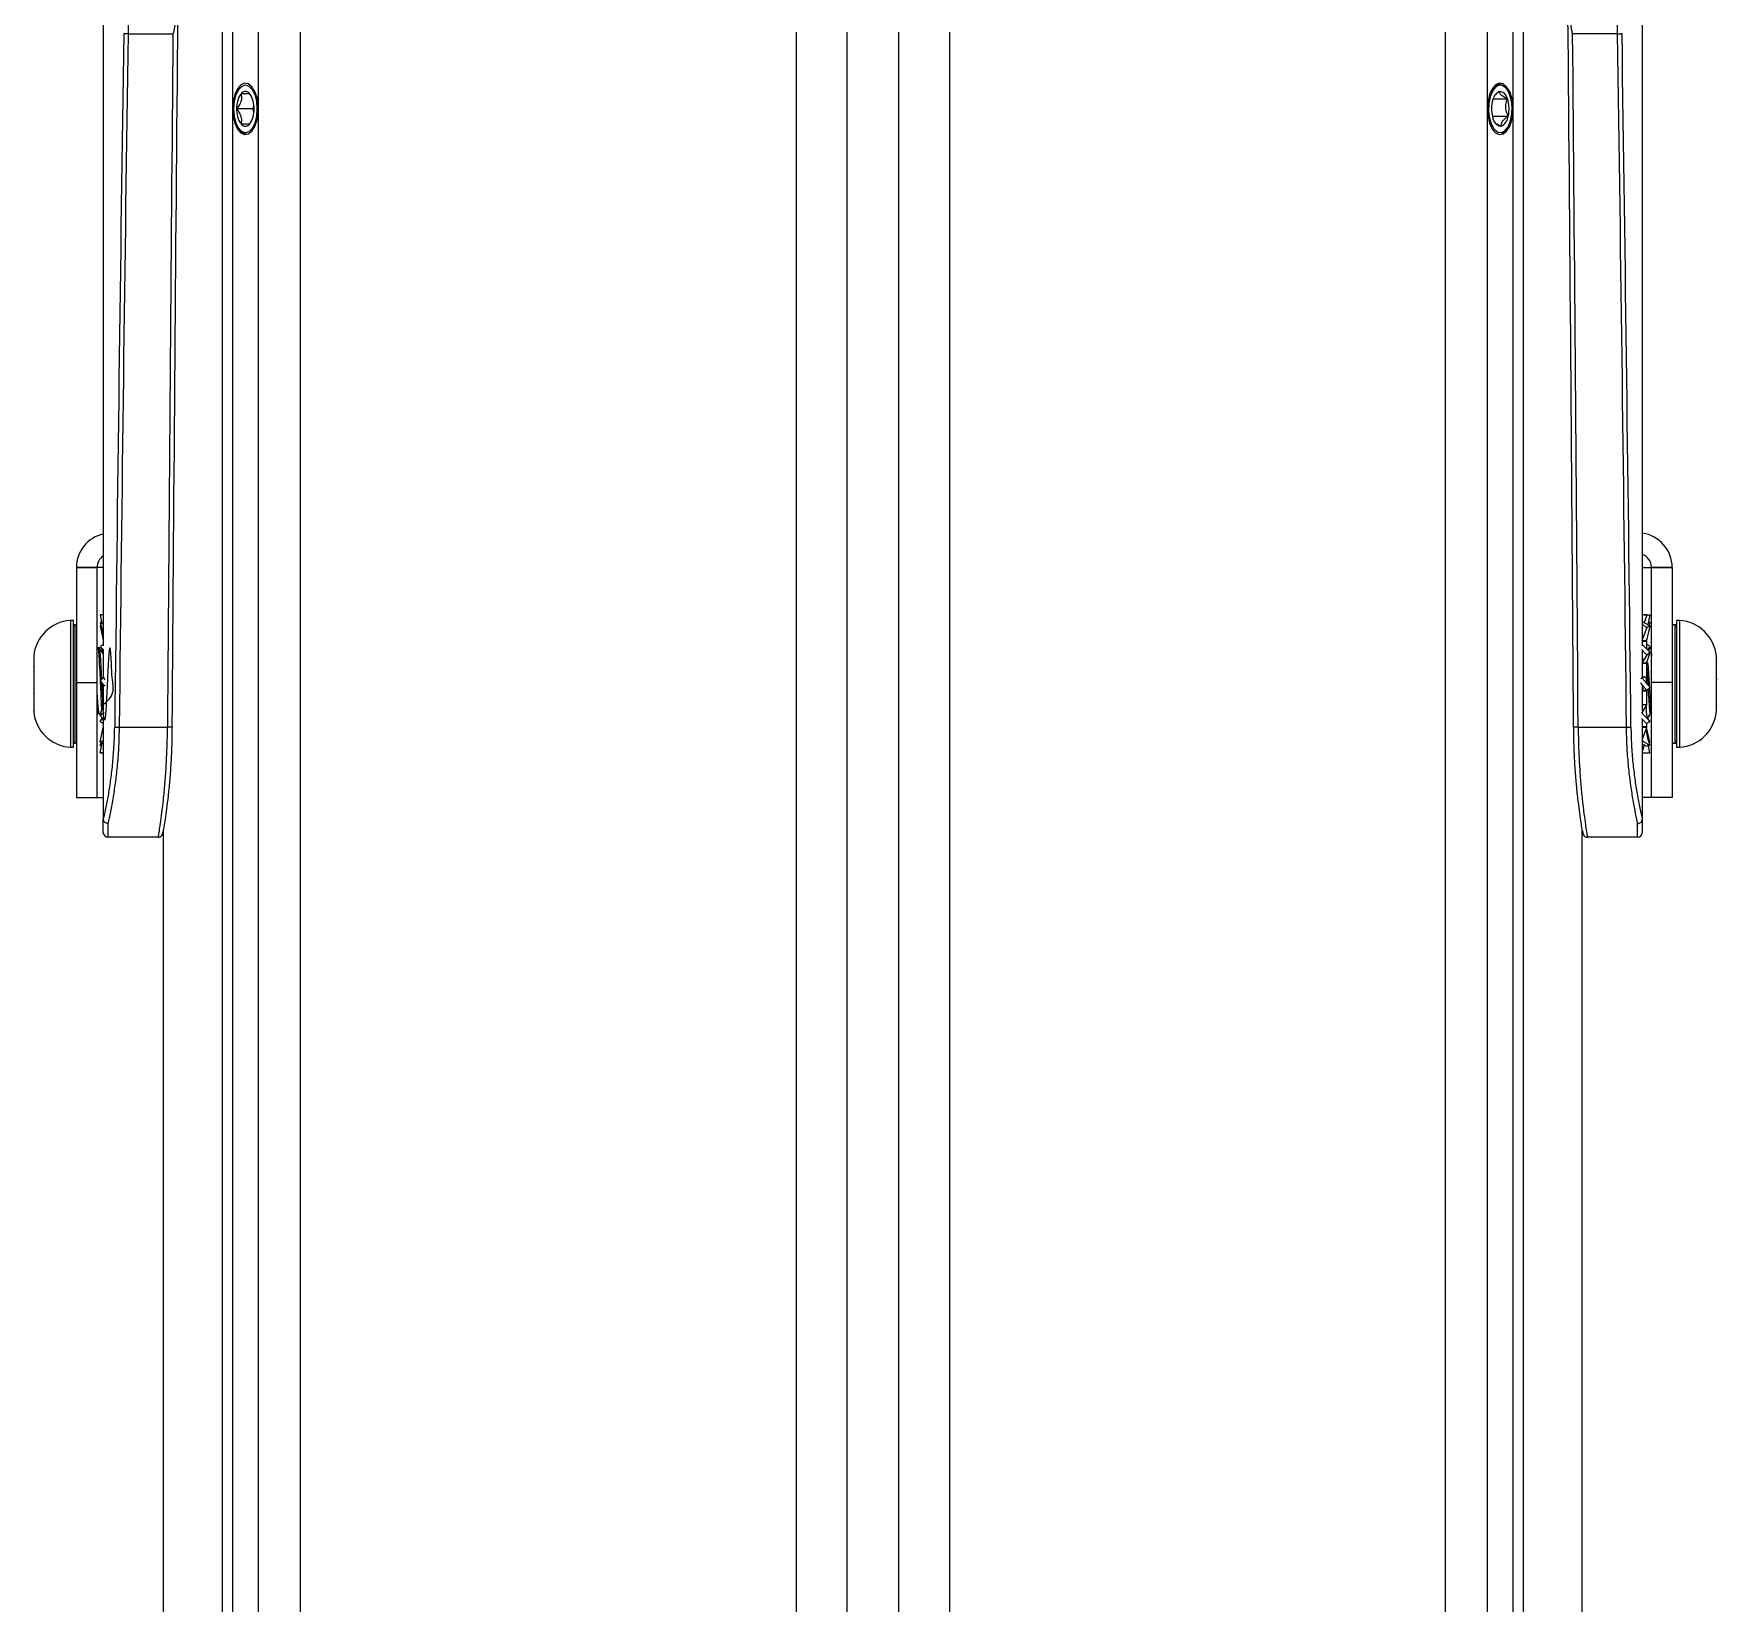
# Model space of a CAD drawing. Extents: x 6 to 132, y 2 to 97.
# Drawn here: x 51.73 to 62.69, y 77.43 to 87.67 of the extents above; entities that cross this region are included whole.
import ezdxf

# ---------------------------------------------------------------- set-up
doc = ezdxf.new("R2010")
doc.units = 0
doc.header["$MEASUREMENT"] = 0
doc.layers.add('OBJECT', color=7, linetype='CONTINUOUS')

msp = doc.modelspace()

# ---------------------------------------------------------------- linework, layer by layer
at = {"layer": 'OBJECT'}
for p, q in [((52.341, 88.625), (52.341, 87.67)), ((62.051, 87.67), (62.051, 88.625)), ((52.18, 88.036), (52.18, 83.679)), ((62.212, 88.036), (62.212, 83.679)), ((52.341, 87.67), (52.634, 87.67)), ((52.341, 87.67), (52.341, 87.67)), ((52.955, 87.68), (52.955, 65.68)), ((53.022, 87.68), (53.022, 65.68)), ((53.191, 65.68), (53.191, 87.68)), ((53.464, 87.68), (53.464, 65.68)), ((56.696, 87.68), (56.696, 65.68)), ((57.027, 87.68), (57.027, 65.68)), ((57.366, 65.68), (57.366, 87.68)), ((57.696, 87.68), (57.696, 65.68)), ((60.928, 87.68), (60.928, 65.68)), ((61.202, 87.68), (61.202, 65.68)), ((61.371, 65.68), (61.371, 87.68)), ((61.438, 65.68), (61.438, 87.68)), ((62.051, 87.67), (61.758, 87.67)), ((62.051, 87.67), (62.051, 87.67)), ((53.069, 87.317), (53.062, 87.306)), ((61.283, 87.339), (61.277, 87.339)), ((53.141, 87.269), (53.135, 87.279)), ((53.182, 87.246), (53.174, 87.273)), ((61.233, 87.304), (61.231, 87.299)), ((61.24, 87.246), (61.333, 87.246)), ((61.331, 87.306), (61.327, 87.312)), ((53.156, 87.18), (53.049, 87.18)), ((53.156, 87.18), (53.162, 87.201)), ((53.162, 87.159), (53.156, 87.18)), ((53.188, 87.154), (53.186, 87.142)), ((61.235, 87.133), (61.338, 87.133)), ((53.062, 87.054), (53.069, 87.044)), ((53.135, 87.082), (53.14, 87.092)), ((61.324, 87.044), (61.331, 87.054)), ((52.139, 84.19), (52.005, 84.19)), ((52.005, 84.19), (52.005, 83.44)), ((52.005, 84.19), (52.139, 84.19)), ((52.005, 84.19), (52.005, 84.19)), ((52.139, 83.44), (52.139, 84.19)), ((52.139, 84.19), (52.139, 84.19)), ((52.18, 84.19), (52.139, 84.19)), ((62.212, 84.19), (62.272, 84.19)), ((62.272, 84.19), (62.407, 84.19)), ((62.272, 83.44), (62.272, 84.19)), ((62.407, 84.19), (62.272, 84.19)), ((62.272, 84.19), (62.272, 84.19)), ((62.407, 84.19), (62.407, 83.44)), ((62.407, 84.19), (62.407, 84.19)), ((51.985, 83.844), (51.965, 83.844)), ((51.965, 83.844), (51.965, 83.017)), ((51.985, 83.5), (51.985, 83.844)), ((52.005, 83.815), (51.995, 83.815)), ((51.995, 83.815), (51.995, 83.045)), ((52.159, 83.88), (52.169, 83.834)), ((52.18, 83.88), (52.159, 83.88)), ((52.159, 83.831), (52.173, 83.784)), ((52.18, 83.818), (52.159, 83.831)), ((52.165, 83.812), (52.159, 83.808)), ((52.159, 83.808), (52.18, 83.713)), ((52.18, 83.88), (52.178, 83.88)), ((62.243, 83.88), (62.212, 83.88)), ((62.241, 83.878), (62.225, 83.83)), ((62.262, 83.808), (62.24, 83.713)), ((62.243, 83.88), (62.262, 83.88)), ((62.262, 83.88), (62.248, 83.817)), ((62.262, 83.831), (62.256, 83.812)), ((62.426, 83.815), (62.407, 83.815)), ((62.426, 83.045), (62.426, 83.815)), ((62.456, 83.844), (62.436, 83.844)), ((62.436, 83.844), (62.436, 83.017)), ((62.456, 83.283), (62.456, 83.844)), ((52.173, 83.784), (52.18, 83.738)), ((62.21, 83.713), (62.24, 83.713)), ((62.241, 83.798), (62.212, 83.718)), ((62.212, 83.71), (62.24, 83.71)), ((62.24, 83.713), (62.24, 83.72)), ((62.24, 83.71), (62.24, 83.713)), ((62.24, 83.71), (62.24, 83.659)), ((51.726, 83.611), (51.726, 83.547)), ((52.144, 83.666), (52.139, 83.657)), ((52.154, 83.666), (52.145, 83.666)), ((52.159, 83.674), (52.166, 83.665)), ((52.173, 83.65), (52.167, 83.644)), ((52.18, 83.652), (52.18, 83.47)), ((62.212, 83.65), (62.212, 83.47)), ((62.241, 83.62), (62.212, 83.571)), ((62.241, 83.689), (62.24, 83.689)), ((62.262, 83.635), (62.24, 83.567)), ((62.262, 83.674), (62.246, 83.652)), ((62.248, 83.65), (62.255, 83.665)), ((62.264, 83.666), (62.252, 83.645)), ((62.272, 83.666), (62.265, 83.666)), ((62.695, 83.6), (62.695, 83.611)), ((62.695, 83.6), (62.695, 83.6)), ((62.695, 83.6), (62.695, 83.598)), ((62.695, 83.461), (62.695, 83.598)), ((51.726, 83.546), (51.726, 83.547)), ((51.726, 83.544), (51.726, 83.546)), ((51.726, 83.544), (51.726, 83.369)), ((51.985, 83.017), (51.985, 83.5)), ((52.159, 83.453), (52.18, 83.475)), ((62.21, 83.567), (62.24, 83.567)), ((62.24, 83.475), (62.21, 83.47)), ((62.24, 83.475), (62.21, 83.475)), ((62.212, 83.566), (62.24, 83.566)), ((62.24, 83.567), (62.24, 83.574)), ((62.24, 83.566), (62.24, 83.567)), ((62.24, 83.566), (62.24, 83.475)), ((62.24, 83.44), (62.24, 83.475)), ((51.726, 83.367), (51.726, 83.369)), ((51.726, 83.366), (51.726, 83.367)), ((51.726, 83.366), (51.726, 83.252)), ((52.005, 83.44), (52.139, 83.44)), ((52.005, 83.44), (52.005, 82.69)), ((52.139, 82.69), (52.139, 83.44)), ((52.187, 83.471), (52.18, 83.47)), ((52.18, 83.47), (52.191, 83.457)), ((52.18, 83.427), (52.18, 83.256)), ((52.18, 83.421), (52.18, 83.385)), ((62.202, 83.463), (62.21, 83.47)), ((62.21, 83.385), (62.24, 83.385)), ((62.212, 83.422), (62.212, 83.257)), ((62.241, 83.39), (62.212, 83.386)), ((62.213, 83.423), (62.215, 83.385)), ((62.262, 83.408), (62.24, 83.385)), ((62.24, 83.385), (62.24, 83.294)), ((62.272, 82.69), (62.272, 83.44)), ((62.407, 83.44), (62.272, 83.44)), ((62.407, 83.44), (62.407, 82.69)), ((62.695, 83.461), (62.695, 83.459)), ((62.695, 83.459), (62.695, 83.457)), ((62.695, 83.291), (62.695, 83.457)), ((52.159, 83.225), (52.18, 83.293)), ((62.24, 83.293), (62.21, 83.241)), ((62.24, 83.293), (62.21, 83.293)), ((62.24, 83.294), (62.212, 83.294)), ((62.24, 83.294), (62.24, 83.293)), ((62.24, 83.25), (62.24, 83.293)), ((62.456, 83.017), (62.456, 83.283)), ((62.695, 83.291), (62.695, 83.289)), ((62.695, 83.289), (62.695, 83.289)), ((62.695, 83.249), (62.695, 83.289)), ((51.726, 83.252), (51.726, 83.249)), ((51.726, 83.252), (51.726, 83.251)), ((51.726, 83.251), (51.726, 83.252)), ((52.139, 83.228), (52.146, 83.24)), ((52.145, 83.239), (52.153, 83.239)), ((52.153, 83.24), (52.16, 83.227)), ((52.182, 83.201), (52.159, 83.225)), ((52.159, 83.186), (52.173, 83.205)), ((52.159, 83.052), (52.18, 83.147)), ((52.171, 83.207), (52.166, 83.196)), ((52.184, 83.246), (52.18, 83.241)), ((52.18, 83.241), (52.184, 83.236)), ((52.18, 83.203), (52.18, 82.547)), ((52.18, 83.194), (52.18, 83.194)), ((52.18, 83.172), (52.18, 83.172)), ((52.283, 83.148), (52.598, 83.148)), ((61.794, 83.148), (62.109, 83.148)), ((62.208, 83.239), (62.21, 83.241)), ((62.24, 83.147), (62.21, 83.147)), ((62.212, 83.201), (62.212, 82.547)), ((62.24, 83.15), (62.212, 83.15)), ((62.24, 83.147), (62.212, 83.068)), ((62.24, 83.172), (62.24, 83.15)), ((62.24, 83.15), (62.24, 83.147)), ((62.24, 83.123), (62.24, 83.147)), ((62.262, 83.052), (62.24, 83.147)), ((62.251, 83.214), (62.262, 83.225)), ((62.262, 83.186), (62.255, 83.196)), ((62.262, 83.225), (62.26, 83.23)), ((62.265, 83.239), (62.272, 83.239)), ((51.995, 83.045), (52.005, 83.045)), ((52.18, 83.039), (52.159, 83.052)), ((52.159, 83.03), (52.165, 83.049)), ((52.159, 82.981), (52.173, 83.044)), ((52.18, 83.062), (52.18, 83.062)), ((62.248, 83.076), (62.24, 83.123)), ((62.262, 83.03), (62.248, 83.076)), ((62.256, 83.049), (62.262, 83.052)), ((62.407, 83.045), (62.426, 83.045)), ((51.965, 83.017), (51.985, 83.017)), ((52.178, 82.98), (52.159, 82.981)), ((52.178, 82.98), (52.18, 82.98)), ((52.18, 82.982), (52.18, 82.982)), ((62.225, 83.03), (62.212, 82.989)), ((62.212, 82.98), (62.243, 82.98)), ((62.262, 82.981), (62.252, 83.026)), ((62.436, 83.017), (62.456, 83.017)), ((52.005, 82.69), (52.139, 82.69)), ((52.139, 82.69), (52.18, 82.69)), ((62.272, 82.69), (62.212, 82.69)), ((62.407, 82.69), (62.272, 82.69)), ((52.18, 82.46), (52.18, 82.547)), ((52.21, 82.52), (52.21, 82.43)), ((62.182, 82.43), (62.182, 82.52)), ((62.212, 82.547), (62.212, 82.46)), ((52.537, 82.43), (52.21, 82.43)), ((52.537, 82.43), (52.538, 82.43)), ((52.567, 82.46), (52.568, 82.462)), ((52.567, 82.46), (52.567, 82.46)), ((52.571, 82.479), (52.571, 65.68)), ((61.821, 65.68), (61.821, 82.479)), ((61.825, 82.46), (61.825, 82.46)), ((61.853, 82.43), (61.855, 82.43)), ((62.182, 82.43), (61.855, 82.43))]:
    msp.add_line(p, q, dxfattribs=at)
at = {"layer": 'OBJECT', "flags": 128}
for points in [[(53.023, 87.18), (53.026, 87.131), (53.037, 87.086), (53.054, 87.049), (53.076, 87.024), (53.1, 87.013), (53.125, 87.017), (53.148, 87.035), (53.168, 87.066), (53.182, 87.108), (53.189, 87.155), (53.189, 87.205), (53.182, 87.253), (53.168, 87.294), (53.148, 87.325), (53.125, 87.343), (53.1, 87.347), (53.076, 87.336), (53.054, 87.311), (53.037, 87.274), (53.026, 87.23), (53.023, 87.18)], [(53.106, 87.026), (53.13, 87.033), (53.152, 87.055), (53.169, 87.089), (53.18, 87.132), (53.183, 87.18), (53.18, 87.228), (53.169, 87.271), (53.152, 87.305), (53.13, 87.327), (53.106, 87.335), (53.082, 87.327), (53.061, 87.305), (53.044, 87.271), (53.033, 87.228), (53.029, 87.18), (53.033, 87.132), (53.044, 87.089), (53.061, 87.055), (53.082, 87.033), (53.106, 87.026)], [(61.203, 87.18), (61.207, 87.131), (61.217, 87.086), (61.234, 87.049), (61.256, 87.024), (61.28, 87.013), (61.305, 87.017), (61.328, 87.035), (61.348, 87.066), (61.362, 87.108), (61.369, 87.155), (61.369, 87.205), (61.362, 87.253), (61.348, 87.294), (61.328, 87.325), (61.305, 87.343), (61.28, 87.347), (61.256, 87.336), (61.234, 87.311), (61.217, 87.274), (61.207, 87.23), (61.203, 87.18)], [(61.363, 87.195), (61.357, 87.242), (61.344, 87.283), (61.326, 87.313), (61.303, 87.331), (61.279, 87.334), (61.256, 87.322), (61.235, 87.296), (61.22, 87.259), (61.211, 87.214), (61.21, 87.165), (61.216, 87.119), (61.229, 87.078), (61.247, 87.047), (61.27, 87.029), (61.294, 87.026), (61.317, 87.038), (61.338, 87.064), (61.353, 87.102), (61.362, 87.147), (61.363, 87.195)], [(61.281, 87.293), (61.289, 87.294), (61.296, 87.292), (61.303, 87.289), (61.31, 87.284), (61.317, 87.277), (61.323, 87.268), (61.328, 87.258), (61.333, 87.246)], [(61.292, 87.067), (61.284, 87.067), (61.277, 87.068), (61.27, 87.072), (61.263, 87.077), (61.256, 87.084), (61.25, 87.093), (61.245, 87.103), (61.24, 87.114)], [(52.628, 83.149), (52.628, 83.149), (52.627, 83.149), (52.625, 83.149), (52.621, 83.148), (52.616, 83.148), (52.611, 83.148), (52.605, 83.148), (52.598, 83.148)], [(61.794, 83.148), (61.788, 83.148), (61.782, 83.148), (61.776, 83.148), (61.772, 83.148), (61.768, 83.149), (61.765, 83.149), (61.764, 83.149), (61.765, 83.149)]]:
    msp.add_lwpolyline(points, dxfattribs=at)
at = {"layer": 'OBJECT'}
for centre, radius, start, end in [((61.288, 87.277), 0.0618, 89.6047, 158.2188), ((53.206, 87.188), 0.157, 144.8602, 182.9356), ((53.106, 87.259), 0.0347, 34.9585, 145.0415), ((53.006, 87.188), 0.157, 357.0644, 35.1401), ((52.9, 87.181), 0.289, 354.6946, 18.5925), ((61.441, 87.181), 0.212, 167.2327, 198.2459), ((61.314, 87.221), 0.079, 114.2664, 175.6073), ((61.132, 87.18), 0.212, 347.233, 18.2456), ((53.206, 87.172), 0.157, 177.0644, 215.1397), ((53.006, 87.172), 0.157, 324.8599, 2.9356), ((61.259, 87.139), 0.079, 294.2665, 355.6073), ((53.106, 87.102), 0.0347, 214.9588, 325.0412), ((52.229, 84.19), 0.224, 102.5899, 180), ((62.182, 84.19), 0.225, 0, 82.3206), ((52.229, 84.19), 0.09, 122.9371, 180), ((62.182, 84.19), 0.09, 0, 70.5288), ((51.981, 83.588), 0.256, 93.6366, 174.7863), ((51.995, 83.805), 0.01, 90, 180), ((62.426, 83.805), 0.01, 0, 90), ((62.44, 83.588), 0.256, 5.2137, 86.3634), ((51.981, 83.273), 0.256, 185.2137, 266.3634), ((52.282, 83.436), 0.288, 264.567, 270.3548), ((62.111, 83.436), 0.288, 269.6452, 275.433), ((62.44, 83.273), 0.256, 273.6366, 354.7863), ((51.995, 83.055), 0.01, 180, 270), ((62.426, 83.055), 0.01, 270, 0), ((52.21, 82.46), 0.03, 180, 270), ((52.537, 82.46), 0.03, 317.2828, 359.9996), ((61.855, 82.46), 0.03, 180.0041, 225.6458), ((62.182, 82.46), 0.03, 270, 0)]:
    msp.add_arc(centre, radius, start, end, dxfattribs=at)
for centre, major_axis, ratio, start_param, end_param in [((57.192, 65.663), (0, 108.41), 0.042662, 1.36383, 1.408789), ((57.2, 65.663), (0, 108.41), 0.042662, 4.874396, 4.919356), ((55.157, 65.663), (0, 69.168), 0.043373, 1.246985, 1.315211), ((55.157, 65.662), (0, 69.168), 0.042939, 1.246976, 1.315211), ((57.192, 65.662), (0, 108.41), 0.042939, 1.366362, 1.408789), ((57.2, 65.662), (0, 108.41), 0.042939, 4.874396, 4.916823), ((59.236, 65.662), (0, 69.168), 0.042939, 4.967974, 5.03621), ((59.236, 65.663), (0, 69.168), 0.043373, 4.967974, 5.0362)]:
    msp.add_ellipse(centre, major_axis=major_axis, ratio=ratio, start_param=start_param, end_param=end_param, dxfattribs=at)
for points, knots in [([(52.634, 87.67), (52.634, 87.67), (52.635, 87.67), (52.636, 87.671), (52.637, 87.672), (52.64, 87.68), (52.646, 87.712), (52.654, 87.8), (52.658, 87.882), (52.66, 87.939)], [0, 0, 0, 0, 0.001905, 0.004352, 0.009023, 0.026239, 0.09449, 0.366335, 1, 1, 1, 1]), ([(61.732, 87.939), (61.732, 87.936), (61.733, 87.922), (61.736, 87.86), (61.74, 87.792), (61.746, 87.73), (61.748, 87.71), (61.75, 87.696), (61.752, 87.687), (61.753, 87.681), (61.754, 87.677), (61.755, 87.675), (61.756, 87.673), (61.757, 87.671), (61.757, 87.671), (61.758, 87.67), (61.758, 87.67), (61.758, 87.67)], [0, 0, 0, 0, 0.032281, 0.161407, 0.677971, 0.783274, 0.853907, 0.901335, 0.933233, 0.95474, 0.969295, 0.979202, 0.986007, 0.99267, 0.995528, 0.998416, 1, 1, 1, 1]), ([(52.341, 87.67), (52.338, 87.67), (52.331, 87.67), (52.322, 87.67), (52.316, 87.671), (52.314, 87.671), (52.313, 87.671), (52.313, 87.671)], [0, 0, 0, 0, 0.2703339, 0.5406603, 0.8110376, 0.9725703, 1, 1, 1, 1]), ([(62.051, 87.67), (62.055, 87.67), (62.062, 87.67), (62.071, 87.67), (62.076, 87.671), (62.079, 87.671), (62.08, 87.671), (62.08, 87.671)], [0, 0, 0, 0, 0.2703339, 0.5406603, 0.8110376, 0.9725703, 1, 1, 1, 1]), ([(61.277, 87.336), (61.275, 87.337), (61.265, 87.34), (61.248, 87.328), (61.237, 87.309), (61.231, 87.299)], [0, 0, 0, 0, 0.1318217, 0.5586051, 1, 1, 1, 1]), ([(61.289, 87.338), (61.297, 87.337), (61.31, 87.334), (61.322, 87.318), (61.326, 87.311)], [0, 0, 0, 0, 0.576824, 1, 1, 1, 1]), ([(53.078, 87.279), (53.08, 87.265), (53.083, 87.24), (53.068, 87.205), (53.055, 87.188), (53.049, 87.18)], [0, 0, 0, 0, 0.439126, 0.7513747, 1, 1, 1, 1]), ([(53.135, 87.279), (53.134, 87.279), (53.132, 87.279), (53.121, 87.279), (53.099, 87.279), (53.083, 87.279), (53.078, 87.279)], [0, 0, 0, 0, 0.180943, 0.506293, 0.843976, 1, 1, 1, 1]), ([(61.281, 87.293), (61.267, 87.284), (61.252, 87.273), (61.246, 87.262), (61.246, 87.261)], [0, 0, 0, 0, 0.884528, 1, 1, 1, 1]), ([(61.333, 87.246), (61.32, 87.253), (61.297, 87.264), (61.283, 87.281), (61.282, 87.29), (61.281, 87.293)], [0, 0, 0, 0, 0.439126, 0.751375, 1, 1, 1, 1]), ([(61.338, 87.133), (61.336, 87.139), (61.328, 87.156), (61.32, 87.188), (61.324, 87.222), (61.33, 87.24), (61.333, 87.246)], [0, 0, 0, 0, 0.156026, 0.493707, 0.819058, 1, 1, 1, 1]), ([(53.049, 87.18), (53.059, 87.166), (53.076, 87.142), (53.082, 87.107), (53.079, 87.09), (53.078, 87.082)], [0, 0, 0, 0, 0.439125, 0.751374, 1, 1, 1, 1]), ([(61.248, 87.098), (61.248, 87.097), (61.251, 87.09), (61.268, 87.079), (61.284, 87.071), (61.292, 87.067)], [0, 0, 0, 0, 0.152249, 0.624207, 1, 1, 1, 1]), ([(61.292, 87.067), (61.293, 87.077), (61.294, 87.093), (61.315, 87.116), (61.331, 87.128), (61.338, 87.133)], [0, 0, 0, 0, 0.439127, 0.751374, 1, 1, 1, 1]), ([(53.114, 87.015), (53.109, 87.015), (53.095, 87.015), (53.079, 87.026), (53.072, 87.04), (53.071, 87.042)], [0, 0, 0, 0, 0.3566931, 0.9329397, 1, 1, 1, 1]), ([(53.078, 87.082), (53.083, 87.082), (53.099, 87.082), (53.121, 87.082), (53.132, 87.082), (53.134, 87.082), (53.135, 87.082)], [0, 0, 0, 0, 0.156024, 0.493707, 0.819057, 1, 1, 1, 1]), ([(61.32, 87.041), (61.315, 87.033), (61.308, 87.022), (61.3, 87.018), (61.298, 87.017)], [0, 0, 0, 0, 0.692406, 1, 1, 1, 1]), ([(52.159, 83.831), (52.161, 83.831), (52.165, 83.833), (52.172, 83.835), (52.177, 83.837), (52.18, 83.838)], [0, 0, 0, 0, 0.274352, 0.548702, 1, 1, 1, 1]), ([(62.241, 83.878), (62.236, 83.879), (62.227, 83.88), (62.217, 83.88), (62.212, 83.88)], [0, 0, 0, 0, 0.505626, 1, 1, 1, 1]), ([(62.212, 83.837), (62.216, 83.835), (62.225, 83.83), (62.242, 83.821), (62.254, 83.813), (62.262, 83.808)], [0, 0, 0, 0, 0.24796, 0.538337, 1, 1, 1, 1]), ([(62.241, 83.798), (62.236, 83.802), (62.227, 83.808), (62.217, 83.814), (62.212, 83.817)], [0, 0, 0, 0, 0.5056276, 1, 1, 1, 1]), ([(62.262, 83.88), (62.26, 83.88), (62.256, 83.879), (62.249, 83.879), (62.244, 83.879), (62.241, 83.878)], [0, 0, 0, 0, 0.27434, 0.548703, 1, 1, 1, 1]), ([(62.262, 83.808), (62.26, 83.807), (62.256, 83.806), (62.249, 83.802), (62.244, 83.8), (62.241, 83.798)], [0, 0, 0, 0, 0.274341, 0.548701, 1, 1, 1, 1]), ([(62.262, 83.831), (62.26, 83.831), (62.256, 83.833), (62.253, 83.834), (62.252, 83.834)], [0, 0, 0, 0, 0.5813513, 1, 1, 1, 1]), ([(52.171, 83.264), (52.17, 83.273), (52.168, 83.303), (52.165, 83.378), (52.161, 83.471), (52.156, 83.56), (52.152, 83.627), (52.148, 83.664), (52.146, 83.663), (52.145, 83.662)], [0, 0, 0, 0, 0.0811418, 0.2429666, 0.4099897, 0.5770122, 0.738837, 0.9073198, 1, 1, 1, 1]), ([(52.179, 83.624), (52.175, 83.63), (52.167, 83.644), (52.159, 83.658), (52.155, 83.666)], [0, 0, 0, 0, 0.466246, 1, 1, 1, 1]), ([(52.17, 83.461), (52.169, 83.464), (52.168, 83.498), (52.165, 83.56), (52.161, 83.627), (52.157, 83.663), (52.155, 83.662), (52.155, 83.662)], [0, 0, 0, 0, 0.027566, 0.318451, 0.600284, 0.893711, 1, 1, 1, 1]), ([(52.159, 83.674), (52.161, 83.676), (52.165, 83.678), (52.172, 83.683), (52.177, 83.687), (52.18, 83.689)], [0, 0, 0, 0, 0.274353, 0.548705, 1, 1, 1, 1]), ([(52.183, 83.65), (52.183, 83.65), (52.175, 83.658), (52.167, 83.667), (52.159, 83.674)], [0, 0, 0, 0, 0.051225, 1, 1, 1, 1]), ([(52.166, 83.665), (52.171, 83.657), (52.179, 83.64), (52.18, 83.62), (52.18, 83.61)], [0, 0, 0, 0, 0.500279, 1, 1, 1, 1]), ([(52.178, 83.293), (52.206, 83.318), (52.258, 83.364), (52.234, 83.472), (52.235, 83.559), (52.229, 83.628), (52.225, 83.667), (52.221, 83.669), (52.217, 83.635), (52.212, 83.57), (52.208, 83.484), (52.204, 83.389), (52.199, 83.301), (52.195, 83.232), (52.191, 83.194), (52.186, 83.191), (52.182, 83.225), (52.178, 83.29), (52.174, 83.367), (52.172, 83.418), (52.171, 83.439)], [0, 0, 0, 0, 0.06846, 0.124898, 0.181336, 0.236018, 0.292949, 0.348426, 0.403902, 0.460834, 0.515516, 0.571954, 0.628392, 0.683074, 0.740005, 0.795481, 0.850958, 0.907889, 0.962571, 1, 1, 1, 1]), ([(62.241, 83.62), (62.236, 83.625), (62.226, 83.636), (62.216, 83.646), (62.211, 83.652), (62.21, 83.652)], [0, 0, 0, 0, 0.47356, 0.947057, 1, 1, 1, 1]), ([(62.212, 83.687), (62.216, 83.683), (62.225, 83.674), (62.242, 83.657), (62.254, 83.644), (62.262, 83.635)], [0, 0, 0, 0, 0.247958, 0.538339, 1, 1, 1, 1]), ([(62.212, 83.607), (62.212, 83.606), (62.213, 83.598), (62.214, 83.585), (62.214, 83.574)], [0, 0, 0, 0, 0.221296, 1, 1, 1, 1]), ([(62.262, 83.674), (62.26, 83.676), (62.256, 83.678), (62.249, 83.683), (62.244, 83.687), (62.241, 83.689)], [0, 0, 0, 0, 0.274337, 0.548705, 1, 1, 1, 1]), ([(62.262, 83.635), (62.26, 83.634), (62.256, 83.631), (62.249, 83.626), (62.244, 83.622), (62.241, 83.62)], [0, 0, 0, 0, 0.2743334, 0.5486948, 1, 1, 1, 1]), ([(62.264, 83.664), (62.264, 83.665), (62.266, 83.673), (62.269, 83.658), (62.271, 83.625), (62.272, 83.611)], [0, 0, 0, 0, 0.070582, 0.57942, 1, 1, 1, 1]), ([(62.24, 83.545), (62.241, 83.533), (62.244, 83.502), (62.246, 83.456), (62.248, 83.428), (62.248, 83.424)], [0, 0, 0, 0, 0.351635, 0.908384, 1, 1, 1, 1]), ([(62.247, 83.569), (62.249, 83.55), (62.252, 83.511), (62.255, 83.452), (62.257, 83.421), (62.257, 83.413)], [0, 0, 0, 0, 0.438934, 0.86375, 1, 1, 1, 1]), ([(52.153, 83.242), (52.153, 83.242), (52.151, 83.24), (52.148, 83.266), (52.143, 83.315), (52.141, 83.362), (52.139, 83.384)], [0, 0, 0, 0, 0.062959, 0.378431, 0.702197, 1, 1, 1, 1]), ([(52.159, 83.453), (52.161, 83.454), (52.165, 83.457), (52.172, 83.463), (52.177, 83.467), (52.18, 83.47)], [0, 0, 0, 0, 0.2743496, 0.5486961, 1, 1, 1, 1]), ([(52.191, 83.415), (52.188, 83.418), (52.177, 83.431), (52.167, 83.443), (52.159, 83.453)], [0, 0, 0, 0, 0.276194, 1, 1, 1, 1]), ([(62.241, 83.39), (62.236, 83.396), (62.226, 83.408), (62.213, 83.423), (62.205, 83.433), (62.202, 83.437)], [0, 0, 0, 0, 0.370737, 0.741423, 1, 1, 1, 1]), ([(62.21, 83.47), (62.215, 83.464), (62.224, 83.452), (62.242, 83.432), (62.254, 83.417), (62.262, 83.408)], [0, 0, 0, 0, 0.278574, 0.55713, 1, 1, 1, 1]), ([(62.262, 83.408), (62.26, 83.406), (62.256, 83.403), (62.249, 83.397), (62.244, 83.393), (62.241, 83.39)], [0, 0, 0, 0, 0.274333, 0.5486961, 1, 1, 1, 1]), ([(62.25, 83.39), (62.25, 83.381), (62.253, 83.346), (62.256, 83.295), (62.26, 83.253), (62.263, 83.234), (62.265, 83.239), (62.265, 83.24)], [0, 0, 0, 0, 0.111188, 0.403645, 0.686982, 0.982003, 1, 1, 1, 1]), ([(62.258, 83.404), (62.259, 83.389), (62.261, 83.35), (62.265, 83.296), (62.268, 83.252), (62.271, 83.245), (62.272, 83.242)], [0, 0, 0, 0, 0.167994, 0.4673176, 0.7573066, 1, 1, 1, 1]), ([(52.145, 83.242), (52.145, 83.241), (52.143, 83.238), (52.141, 83.255), (52.139, 83.267)], [0, 0, 0, 0, 0.313963, 1, 1, 1, 1]), ([(52.159, 83.225), (52.161, 83.226), (52.165, 83.229), (52.172, 83.234), (52.177, 83.238), (52.18, 83.241)], [0, 0, 0, 0, 0.274362, 0.548707, 1, 1, 1, 1]), ([(52.159, 83.186), (52.161, 83.185), (52.165, 83.182), (52.172, 83.177), (52.177, 83.174), (52.18, 83.172)], [0, 0, 0, 0, 0.274353, 0.548705, 1, 1, 1, 1]), ([(52.164, 83.219), (52.165, 83.219), (52.17, 83.21), (52.174, 83.202), (52.179, 83.195)], [0, 0, 0, 0, 0.092525, 1, 1, 1, 1]), ([(52.179, 83.198), (52.178, 83.197), (52.178, 83.195), (52.177, 83.203), (52.177, 83.207)], [0, 0, 0, 0, 0.464373, 1, 1, 1, 1]), ([(52.18, 82.546), (52.181, 82.55), (52.187, 82.574), (52.199, 82.626), (52.215, 82.711), (52.23, 82.808), (52.242, 82.915), (52.251, 83.03), (52.253, 83.11), (52.254, 83.149)], [0, 0, 0, 0, 0.036931, 0.200067, 0.363202, 0.522512, 0.681797, 0.840909, 1, 1, 1, 1]), ([(52.283, 83.148), (52.282, 83.107), (52.281, 83.024), (52.272, 82.906), (52.259, 82.793), (52.244, 82.689), (52.226, 82.593), (52.216, 82.545), (52.21, 82.52)], [0, 0, 0, 0, 0.157639, 0.319931, 0.477472, 0.639403, 0.816611, 1, 1, 1, 1]), ([(52.537, 82.43), (52.538, 82.432), (52.539, 82.436), (52.545, 82.468), (52.552, 82.519), (52.562, 82.589), (52.572, 82.676), (52.582, 82.776), (52.59, 82.89), (52.596, 83.014), (52.598, 83.103), (52.598, 83.148)], [0, 0, 0, 0, 0.1079947, 0.2191403, 0.3271096, 0.438164, 0.5469563, 0.6588731, 0.7681666, 0.8806822, 1, 1, 1, 1]), ([(52.628, 83.149), (52.627, 83.106), (52.626, 83.022), (52.62, 82.902), (52.612, 82.794), (52.602, 82.697), (52.592, 82.614), (52.582, 82.546), (52.575, 82.498), (52.569, 82.467), (52.568, 82.463), (52.568, 82.462)], [0, 0, 0, 0, 0.121432, 0.232584, 0.346997, 0.457437, 0.571043, 0.680412, 0.792914, 0.902137, 1, 1, 1, 1]), ([(61.825, 82.462), (61.824, 82.464), (61.823, 82.468), (61.817, 82.501), (61.809, 82.552), (61.8, 82.622), (61.79, 82.706), (61.78, 82.805), (61.772, 82.912), (61.767, 83.028), (61.765, 83.109), (61.765, 83.149)], [0, 0, 0, 0, 0.105035, 0.215753, 0.329786, 0.440292, 0.553989, 0.663834, 0.776786, 0.886807, 1, 1, 1, 1]), ([(61.794, 83.148), (61.795, 83.107), (61.796, 83.023), (61.802, 82.903), (61.81, 82.79), (61.819, 82.688), (61.83, 82.599), (61.839, 82.527), (61.847, 82.473), (61.853, 82.437), (61.855, 82.433), (61.855, 82.43)], [0, 0, 0, 0, 0.107974, 0.219101, 0.327049, 0.438077, 0.546914, 0.65888, 0.768155, 0.880652, 1, 1, 1, 1]), ([(62.182, 82.52), (62.181, 82.524), (62.176, 82.549), (62.165, 82.603), (62.149, 82.691), (62.134, 82.793), (62.121, 82.904), (62.112, 83.024), (62.11, 83.107), (62.109, 83.148)], [0, 0, 0, 0, 0.034635, 0.197656, 0.360684, 0.520408, 0.680115, 0.840066, 1, 1, 1, 1]), ([(62.138, 83.149), (62.139, 83.11), (62.141, 83.031), (62.15, 82.916), (62.163, 82.809), (62.178, 82.708), (62.196, 82.616), (62.207, 82.569), (62.212, 82.546)], [0, 0, 0, 0, 0.156758, 0.318252, 0.475358, 0.636891, 0.815306, 1, 1, 1, 1]), ([(62.21, 83.241), (62.215, 83.235), (62.224, 83.225), (62.242, 83.207), (62.254, 83.194), (62.262, 83.186)], [0, 0, 0, 0, 0.278575, 0.557132, 1, 1, 1, 1]), ([(62.241, 83.172), (62.236, 83.176), (62.226, 83.186), (62.216, 83.196), (62.211, 83.202), (62.21, 83.203)], [0, 0, 0, 0, 0.473554, 0.947056, 1, 1, 1, 1]), ([(62.255, 83.196), (62.25, 83.204), (62.242, 83.22), (62.241, 83.24), (62.24, 83.25)], [0, 0, 0, 0, 0.500281, 1, 1, 1, 1]), ([(62.262, 83.186), (62.26, 83.185), (62.256, 83.182), (62.249, 83.177), (62.244, 83.174), (62.241, 83.172)], [0, 0, 0, 0, 0.274337, 0.548705, 1, 1, 1, 1]), ([(62.247, 83.207), (62.249, 83.21), (62.255, 83.221), (62.262, 83.232), (62.266, 83.24)], [0, 0, 0, 0, 0.3166646, 1, 1, 1, 1]), ([(52.159, 83.052), (52.161, 83.053), (52.165, 83.055), (52.172, 83.058), (52.177, 83.06), (52.18, 83.062)], [0, 0, 0, 0, 0.274358, 0.548701, 1, 1, 1, 1]), ([(62.212, 83.06), (62.216, 83.058), (62.225, 83.052), (62.242, 83.041), (62.254, 83.034), (62.262, 83.03)], [0, 0, 0, 0, 0.247961, 0.538339, 1, 1, 1, 1]), ([(62.241, 83.022), (62.236, 83.025), (62.227, 83.03), (62.217, 83.035), (62.212, 83.038)], [0, 0, 0, 0, 0.505628, 1, 1, 1, 1]), ([(52.159, 83.03), (52.161, 83.029), (52.164, 83.028), (52.168, 83.027), (52.169, 83.026)], [0, 0, 0, 0, 0.581392, 1, 1, 1, 1]), ([(52.159, 82.981), (52.161, 82.981), (52.165, 82.981), (52.172, 82.981), (52.177, 82.982), (52.18, 82.982)], [0, 0, 0, 0, 0.274356, 0.548704, 1, 1, 1, 1]), ([(62.212, 82.982), (62.216, 82.981), (62.225, 82.981), (62.242, 82.98), (62.254, 82.98), (62.262, 82.981)], [0, 0, 0, 0, 0.247959, 0.538337, 1, 1, 1, 1]), ([(62.262, 83.03), (62.26, 83.029), (62.256, 83.028), (62.249, 83.025), (62.244, 83.023), (62.241, 83.022)], [0, 0, 0, 0, 0.27434, 0.548705, 1, 1, 1, 1]), ([(52.18, 82.547), (52.18, 82.547), (52.18, 82.546), (52.18, 82.546), (52.18, 82.546)], [0, 0, 0, 0, 0.681974, 1, 1, 1, 1]), ([(52.21, 82.52), (52.21, 82.52), (52.209, 82.52), (52.204, 82.521), (52.196, 82.523), (52.188, 82.529), (52.182, 82.537), (52.181, 82.543), (52.18, 82.546)], [0, 0, 0, 0, 0.014773, 0.108409, 0.331643, 0.554547, 0.777271, 1, 1, 1, 1]), ([(62.182, 82.52), (62.183, 82.52), (62.184, 82.52), (62.189, 82.521), (62.197, 82.523), (62.205, 82.529), (62.211, 82.537), (62.212, 82.543), (62.212, 82.546)], [0, 0, 0, 0, 0.014773, 0.108409, 0.331643, 0.554547, 0.777271, 1, 1, 1, 1]), ([(62.212, 82.546), (62.212, 82.546), (62.212, 82.547), (62.212, 82.547), (62.212, 82.547)], [0, 0, 0, 0, 0.68103, 1, 1, 1, 1]), ([(52.538, 82.43), (52.538, 82.43), (52.542, 82.43), (52.548, 82.432), (52.555, 82.436), (52.56, 82.44), (52.563, 82.445), (52.564, 82.447), (52.565, 82.448), (52.565, 82.448)], [0, 0, 0, 0, 0.019895, 0.273965, 0.481695, 0.660203, 0.810868, 0.944871, 1, 1, 1, 1]), ([(61.823, 82.472), (61.823, 82.471), (61.824, 82.462), (61.824, 82.465), (61.825, 82.461), (61.825, 82.46)], [0, 0, 0, 0, 0.035744, 0.856178, 1, 1, 1, 1]), ([(61.828, 82.448), (61.828, 82.448), (61.828, 82.447), (61.83, 82.444), (61.834, 82.438), (61.841, 82.433), (61.849, 82.43), (61.854, 82.431), (61.855, 82.431)], [0, 0, 0, 0, 0.088803, 0.244867, 0.42001, 0.646502, 0.899114, 1, 1, 1, 1])]:
    msp.add_open_spline(points, degree=3, knots=knots, dxfattribs=at)

doc.saveas('drawing.dxf')
